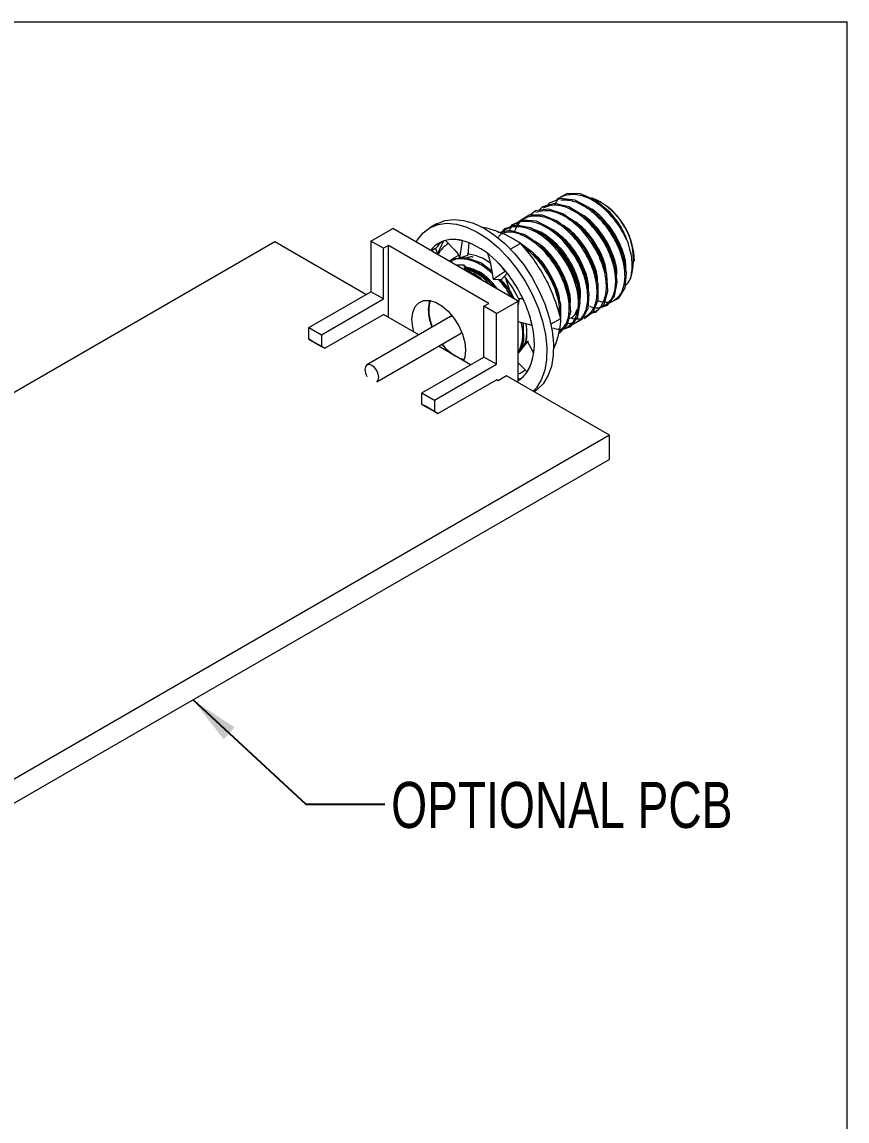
# Paper-space layout 'Inside Dim' of a CAD drawing. Header units: inches. Extents: x 0.04 to 7.3, y 0.02 to 5.63.
# Drawn here: x 5.554 to 7.296, y 3.313 to 5.634 of the extents above; entities that cross this region are included whole.
import ezdxf

# ---------------------------------------------------------------- set-up
doc = ezdxf.new("R2010")
doc.units = ezdxf.units.IN
doc.header["$MEASUREMENT"] = 0
doc.styles.add('SLDTEXTSTYLE0', font='TXT', dxfattribs={"width": 0.75})
doc.dimstyles.new('SLDDIMSTYLE1', dxfattribs={"dimtxt": 0.18, "dimasz": 0.104, "dimexe": 0, "dimexo": 0.0625, "dimgap": 0, "dimtad": 0, "dimtih": 1, "dimtoh": 1, "dimdec": 0, "dimrnd": 1e-09, "dimzin": 0, "dimdsep": 46, "dimtxsty": 'Standard', "dimsah": 1, "dimcen": 0.09, "dimadec": 0, "dimazin": 0, "dimtfac": 0.104, "dimtdec": 0, "dimtofl": 0, "dimtmove": 0, "dimatfit": 3, "dimfxl": 1, "dimfrac": 2, "dimtolj": 1, "dimtzin": 0, "dimarcsym": 0})

psp = doc.layouts.new('Inside Dim')

# ---------------------------------------------------------------- linework, layer by layer
at = {"color": 7, "linetype": 'Continuous', "lineweight": 0, "ltscale": 0.666667}
for p in [(0.0415, 5.6337), (7.2963, 0.0237)]:
    psp.add_line(p, (7.2963, 5.6337), dxfattribs=at)
at = {"color": 7, "linetype": 'Continuous', "lineweight": 15, "ltscale": 0.666667}
for p, q in [((6.7052, 5.2714), (6.6827, 5.2586)), ((6.7336, 5.271), (6.7052, 5.2714)), ((6.7648, 5.2574), (6.7336, 5.271)), ((6.6786, 5.2502), (6.653, 5.2435)), ((6.6676, 5.2514), (6.6639, 5.2464)), ((6.6918, 5.2612), (6.6676, 5.2514)), ((6.7088, 5.2435), (6.6786, 5.2502)), ((6.7212, 5.2576), (6.6918, 5.2612)), ((6.7524, 5.2412), (6.7212, 5.2576)), ((6.7951, 5.2325), (6.7648, 5.2574)), ((6.6249, 5.2256), (6.6029, 5.212)), ((6.6531, 5.2261), (6.6249, 5.2256)), ((6.6388, 5.2349), (6.6274, 5.2257)), ((6.6658, 5.2385), (6.6388, 5.2349)), ((6.653, 5.2435), (6.6457, 5.2359)), ((6.6842, 5.2134), (6.6531, 5.2261)), ((6.6965, 5.2288), (6.6658, 5.2385)), ((6.7274, 5.207), (6.6965, 5.2288)), ((6.74, 5.2244), (6.7088, 5.2435)), ((6.7687, 5.195), (6.74, 5.2244)), ((6.782, 5.2139), (6.7524, 5.2412)), ((6.8112, 5.2135), (6.7951, 5.2325)), ((6.291, 5.1712), (6.3369, 5.1977)), ((6.6021, 5.0446), (6.3369, 5.1977)), ((6.4292, 5.2073), (6.4151, 5.1991)), ((6.5982, 5.2048), (6.573, 5.1973)), ((6.5877, 5.205), (6.5849, 5.2008)), ((6.6114, 5.2156), (6.5877, 5.205)), ((6.6282, 5.199), (6.5982, 5.2048)), ((6.6029, 5.212), (6.599, 5.2047)), ((6.6406, 5.2129), (6.6114, 5.2156)), ((6.6594, 5.1806), (6.6282, 5.199)), ((6.6718, 5.1973), (6.6406, 5.2129)), ((6.7146, 5.189), (6.6842, 5.2134)), ((6.7551, 5.1757), (6.7274, 5.207)), ((6.8066, 5.1791), (6.782, 5.2139)), ((6.5853, 5.1933), (6.5587, 5.1889)), ((6.573, 5.1973), (6.5668, 5.1902)), ((6.6158, 5.1845), (6.5853, 5.1933)), ((6.6469, 5.1634), (6.6158, 5.1845)), ((6.6884, 5.1518), (6.6594, 5.1806)), ((6.7017, 5.1706), (6.6718, 5.1973)), ((6.7411, 5.1561), (6.7146, 5.189)), ((6.7763, 5.1387), (6.7551, 5.1757)), ((6.7917, 5.159), (6.7687, 5.195)), ((6.8235, 5.1409), (6.8066, 5.1791)), ((6.0877, 5.1693), (4.4613, 4.2304)), ((6.2804, 5.0581), (6.0877, 5.1693)), ((6.3175, 5.1559), (6.291, 5.1712)), ((6.291, 5.1712), (6.291, 5.0642)), ((6.3281, 5.162), (6.3175, 5.1559)), ((6.3175, 5.0489), (6.3175, 5.1559)), ((6.5402, 5.0395), (6.3281, 5.162)), ((6.3281, 5.0101), (6.3281, 5.162)), ((6.4275, 5.1556), (6.4321, 5.1428)), ((6.4486, 5.1726), (6.4682, 5.1522)), ((6.4693, 5.1743), (6.4656, 5.1744)), ((6.4682, 5.1522), (6.475, 5.1432)), ((6.4786, 5.1355), (6.4843, 5.1716)), ((6.4848, 5.1719), (6.4843, 5.1716)), ((6.4977, 5.1679), (6.4956, 5.1415)), ((6.6068, 5.1662), (6.5856, 5.154)), ((6.6342, 5.1456), (6.6035, 5.1692)), ((6.6749, 5.1326), (6.6469, 5.1634)), ((6.7119, 5.1161), (6.6884, 5.1518)), ((6.7267, 5.1362), (6.7017, 5.1706)), ((6.7605, 5.1184), (6.7411, 5.1561)), ((6.8064, 5.1206), (6.7917, 5.159)), ((6.4645, 5.1339), (6.457, 5.1284)), ((6.492, 5.1361), (6.4645, 5.1339)), ((6.475, 5.1432), (6.4786, 5.1355)), ((6.4786, 5.1355), (6.4956, 5.1415)), ((6.5229, 5.125), (6.492, 5.1361)), ((6.5369, 5.1453), (6.5413, 5.1314)), ((6.5413, 5.1314), (6.5436, 5.1217)), ((6.5599, 5.1249), (6.5561, 5.1286)), ((6.661, 5.1131), (6.6342, 5.1456)), ((6.6966, 5.0959), (6.6749, 5.1326)), ((6.7441, 5.0981), (6.7267, 5.1362)), ((6.7888, 5.1005), (6.7763, 5.1387)), ((6.8307, 5.1038), (6.8235, 5.1409)), ((6.4879, 5.12), (6.4721, 5.1203)), ((6.4894, 5.1127), (6.4879, 5.12)), ((6.4919, 5.1156), (6.4879, 5.12)), ((6.4915, 5.1139), (6.4894, 5.1127)), ((6.4919, 5.1156), (6.4915, 5.1139)), ((6.5471, 5.107), (6.5229, 5.125)), ((6.5425, 5.1275), (6.5493, 5.0907)), ((6.5493, 5.0907), (6.5744, 5.1079)), ((6.5749, 5.1081), (6.5744, 5.1079)), ((6.6809, 5.0756), (6.661, 5.1131)), ((6.7272, 5.0778), (6.7119, 5.1161)), ((6.7707, 5.0805), (6.7605, 5.1184)), ((6.8112, 5.0845), (6.8064, 5.1206)), ((6.5315, 5.0937), (6.5328, 5.0886)), ((6.5493, 5.0907), (6.5666, 5.09)), ((6.5808, 5.07), (6.5646, 5.0892)), ((6.5785, 5.1037), (6.5666, 5.09)), ((6.5758, 5.0906), (6.5832, 5.0698)), ((6.7097, 5.0576), (6.6966, 5.0959)), ((6.7519, 5.0608), (6.7441, 5.0981)), ((6.7643, 5.1017), (6.7676, 5.0992)), ((6.7912, 5.0655), (6.7888, 5.1005)), ((6.8056, 5.0549), (6.8112, 5.0845)), ((6.8275, 5.0724), (6.8307, 5.1038)), ((6.1601, 4.9887), (6.291, 5.0642)), ((6.3175, 5.0489), (6.291, 5.0642)), ((6.5913, 5.0508), (6.5808, 5.07)), ((6.6917, 5.0376), (6.6809, 5.0756)), ((6.7326, 5.0413), (6.7272, 5.0778)), ((6.7494, 5.0288), (6.7519, 5.0608)), ((6.7706, 5.0469), (6.7707, 5.0805)), ((6.7833, 5.038), (6.7912, 5.0655)), ((6.8145, 5.0503), (6.8275, 5.0724)), ((6.1867, 4.9734), (6.3175, 5.0489)), ((6.5296, 5.0334), (6.5402, 5.0395)), ((6.5561, 5.0181), (6.6021, 5.0446)), ((6.6041, 5.0498), (6.6021, 5.0368)), ((6.6021, 4.8723), (6.6021, 5.0446)), ((6.6128, 5.0479), (6.6041, 5.0498)), ((6.6108, 5.0503), (6.6055, 5.0495)), ((6.6923, 5.0036), (6.6917, 5.0376)), ((6.7128, 5.0223), (6.7097, 5.0576)), ((6.7278, 5.0112), (6.7326, 5.0413)), ((6.7604, 5.0217), (6.7706, 5.0469)), ((6.7662, 5.0213), (6.7833, 5.038)), ((6.7761, 5.031), (6.7905, 5.0355)), ((6.7905, 5.0355), (6.8056, 5.0549)), ((6.7933, 5.0402), (6.8145, 5.0503)), ((6.1937, 4.9448), (6.3175, 5.0162)), ((6.3922, 4.9731), (6.3175, 5.0162)), ((6.4592, 5.0117), (6.4632, 5.0127)), ((6.5561, 5.0181), (6.5296, 5.0334)), ((6.5296, 4.9264), (6.5296, 5.0334)), ((6.5561, 4.9111), (6.5561, 5.0181)), ((6.6257, 5.0149), (6.624, 5.0201)), ((6.7055, 4.9942), (6.7128, 5.0223)), ((6.737, 5.006), (6.7494, 5.0288)), ((6.7414, 5.0079), (6.7604, 5.0217)), ((6.758, 5.02), (6.7662, 5.0213)), ((6.4592, 5.0117), (6.2824, 4.9097)), ((6.6021, 5.0012), (6.6309, 4.9934)), ((6.6128, 4.9946), (6.6117, 4.9983)), ((6.6141, 4.9602), (6.6128, 4.9946)), ((6.6314, 4.9937), (6.6309, 4.9934)), ((6.6914, 5.0071), (6.6711, 4.9954)), ((6.689, 4.9767), (6.7055, 4.9942)), ((6.6972, 4.9854), (6.7132, 4.991)), ((6.7132, 4.991), (6.7278, 5.0112)), ((6.7163, 4.9951), (6.737, 5.006)), ((6.1601, 4.9887), (6.1867, 4.9734)), ((6.1601, 4.9642), (6.1601, 4.9887)), ((6.1867, 4.9734), (6.1867, 4.9489)), ((6.3031, 4.8738), (6.4799, 4.9759)), ((6.4827, 4.9789), (6.4799, 4.9759)), ((6.1601, 4.9642), (6.1867, 4.9489)), ((6.1672, 4.9601), (6.1601, 4.9642)), ((6.1937, 4.9448), (6.1672, 4.9601)), ((6.1867, 4.9489), (6.1937, 4.9448)), ((6.5013, 4.9101), (6.4336, 4.9492)), ((6.6218, 4.9594), (6.6021, 4.9342)), ((6.6077, 4.9414), (6.6141, 4.9602)), ((6.6349, 4.9347), (6.6218, 4.9594)), ((6.6238, 4.9593), (6.6218, 4.9594)), ((6.3988, 4.8509), (6.5296, 4.9264)), ((6.5561, 4.9111), (6.5296, 4.9264)), ((6.4253, 4.8356), (6.5561, 4.9111)), ((6.6021, 4.9141), (6.6207, 4.8952)), ((6.6282, 4.9088), (6.6296, 4.9124)), ((6.4324, 4.807), (6.5561, 4.8785)), ((6.5597, 4.8764), (6.5561, 4.8785)), ((6.5773, 4.8866), (6.5597, 4.8764)), ((6.7948, 4.7611), (6.5773, 4.8866)), ((6.6081, 4.8811), (6.6013, 4.8789)), ((6.6034, 4.88), (6.6014, 4.8803)), ((6.6212, 4.8955), (6.6207, 4.8952)), ((6.3988, 4.8509), (6.4253, 4.8356)), ((6.3988, 4.8264), (6.3988, 4.8509)), ((6.3988, 4.8264), (6.4253, 4.8111)), ((6.4059, 4.8223), (6.3988, 4.8264)), ((6.4253, 4.8356), (6.4253, 4.8111)), ((6.4324, 4.807), (6.4059, 4.8223)), ((6.4253, 4.8111), (6.4324, 4.807)), ((6.7948, 4.7611), (5.1684, 3.8222)), ((6.7948, 4.7101), (6.7948, 4.7611)), ((6.7948, 4.7101), (5.1684, 3.7712))]:
    psp.add_line(p, q, dxfattribs=at)
at = {"color": 155, "linetype": 'Continuous', "lineweight": 15, "ltscale": 0.666667}
for p, q in [((6.5321, 5.0932), (6.5333, 5.0882)), ((6.4632, 5.0127), (6.4592, 5.0117))]:
    psp.add_line(p, q, dxfattribs=at)
at = {"color": 7, "linetype": 'Continuous', "lineweight": 15, "ltscale": 0.666667, "flags": 128}
for points in [[(6.3867, 5.169), (6.3893, 5.1736), (6.4011, 5.1884), (6.4157, 5.1994), (6.4326, 5.2062), (6.4515, 5.2087), (6.472, 5.2068), (6.4935, 5.2005), (6.5156, 5.1901), (6.5378, 5.1757), (6.5594, 5.1576), (6.5801, 5.1364), (6.5994, 5.1125), (6.6167, 5.0865), (6.6317, 5.059), (6.644, 5.0305), (6.6533, 5.0019), (6.6595, 4.9737), (6.6624, 4.9467), (6.6618, 4.9214), (6.6579, 4.8984), (6.6507, 4.8783), (6.6403, 4.8616), (6.6336, 4.8542)], [(6.4292, 5.2073), (6.4298, 5.2076), (6.4467, 5.2144), (6.4657, 5.2168), (6.4861, 5.2149), (6.5077, 5.2087), (6.5298, 5.1982), (6.5519, 5.1838), (6.5736, 5.1658), (6.5943, 5.1446), (6.6135, 5.1207), (6.6308, 5.0947), (6.6458, 5.0671), (6.6581, 5.0387), (6.6675, 5.0101), (6.6736, 4.9819), (6.6765, 4.9548), (6.6759, 4.9295), (6.672, 4.9066), (6.6648, 4.8865), (6.6545, 4.8698), (6.6412, 4.8568), (6.6356, 4.853)], [(6.4651, 5.1353), (6.4749, 5.1407), (6.476, 5.1411)], [(6.3776, 5.006), (6.3792, 5.0207), (6.3841, 5.0327), (6.3918, 5.0411), (6.402, 5.0457), (6.4141, 5.046), (6.4273, 5.0422), (6.441, 5.0343), (6.4542, 5.0229), (6.4663, 5.0086), (6.4765, 4.9923), (6.4842, 4.9748), (6.4891, 4.9573), (6.4907, 4.9407), (6.4891, 4.926), (6.4866, 4.9186)], [(6.3817, 4.9792), (6.3792, 4.9895), (6.3776, 5.006)], [(6.4704, 4.9279), (6.4763, 4.925), (6.4877, 4.9214)], [(6.3031, 4.8738), (6.3031, 4.8738), (6.3063, 4.8775), (6.3074, 4.8833), (6.3063, 4.8904), (6.3031, 4.8977), (6.2983, 4.9041), (6.2927, 4.9086), (6.2871, 4.9106), (6.2824, 4.9097), (6.2792, 4.906), (6.2781, 4.9002), (6.2781, 4.9002)]]:
    psp.add_lwpolyline(points, dxfattribs=at)
at = {"color": 155, "linetype": 'Continuous', "lineweight": 15, "ltscale": 0.666667, "flags": 128}
for points in [[(6.4142, 5.0436), (6.4137, 5.0419), (6.4121, 5.027)], [(6.4799, 4.9759), (6.4799, 4.9759), (6.4827, 4.9789)], [(6.4406, 4.9532), (6.4491, 4.9435), (6.4594, 4.9343)]]:
    psp.add_lwpolyline(points, dxfattribs=at)
at = {"color": 7, "linetype": 'Continuous', "lineweight": 15, "ltscale": 0.444444}
for centre, radius, start, end in [((6.7065, 5.1329), 0.1389, 342.7701, 68.4881), ((6.6959, 5.1245), 0.1517, 1.5609, 58.4337), ((6.4633, 5.1158), 0.0587, 87.7696, 142.4254), ((6.4799, 5.1218), 0.062, 128.6421, 147.4623), ((6.4832, 5.1154), 0.0578, 119.0968, 151.9771), ((6.4636, 5.0863), 0.0882, 76.04, 86.2764), ((6.4393, 5.0164), 0.162, 43.8402, 73.6664), ((6.4853, 5.0501), 0.0941, 52.1157, 84.3831), ((6.4595, 5.014), 0.1005, 46.9715, 73.0339), ((6.3768, 4.9454), 0.2564, 39.3968, 44.4183), ((6.3548, 4.9276), 0.2847, 18.958, 39.3549), ((6.4106, 4.9598), 0.2121, 24.3994, 40.2247), ((6.4993, 5.0241), 0.0861, 165.1016, 203.7532), ((6.3971, 4.9424), 0.2399, 12.348, 17.5973), ((6.5121, 4.9797), 0.1081, 345.794, 9.0256), ((6.4858, 4.9563), 0.1503, 343.0346, 14.4025), ((6.5233, 5.0175), 0.104, 217.9348, 238.2903), ((6.3093, 4.9016), 0.0313, 182.612, 211.4), ((6.5836, 4.9398), 0.0524, 290.6062, 309.2464), ((6.5571, 4.9377), 0.0768, 326.7048, 337.932), ((6.5711, 4.928), 0.0598, 301.9903, 327.0775)]:
    psp.add_arc(centre, radius, start, end, dxfattribs=at)
at = {"color": 155, "linetype": 'Continuous', "lineweight": 15, "ltscale": 0.444444}
psp.add_arc((6.5214, 5.0297), 0.1094, 181.4546, 201.8362, dxfattribs=at)
at = {"color": 155, "linetype": 'Continuous', "lineweight": 15, "ltscale": 0.666667}
for points, knots in [([(6.8327, 5.1707), (6.8282, 5.1798), (6.8176, 5.2012), (6.7936, 5.2315), (6.7636, 5.2563), (6.7324, 5.2699), (6.7046, 5.2698), (6.6856, 5.2615), (6.6798, 5.2501), (6.6783, 5.2471)], [0, 0, 0, 0, 0.120183, 0.284584, 0.448986, 0.613388, 0.777789, 0.942191, 1, 1, 1, 1]), ([(6.7524, 5.0335), (6.7569, 5.0322), (6.7705, 5.0282), (6.7889, 5.0356), (6.8041, 5.0545), (6.8096, 5.0841), (6.8048, 5.12), (6.7902, 5.1582), (6.7673, 5.194), (6.7386, 5.2233), (6.7077, 5.2422), (6.6775, 5.2496), (6.6618, 5.2435), (6.654, 5.2404)], [0, 0, 0, 0, 0.046636, 0.142248, 0.237861, 0.333473, 0.429085, 0.524698, 0.62031, 0.715923, 0.811535, 0.907148, 1, 1, 1, 1]), ([(6.7706, 5.0447), (6.7776, 5.0432), (6.7936, 5.0399), (6.8129, 5.0503), (6.8259, 5.0719), (6.829, 5.1033), (6.8219, 5.1402), (6.8051, 5.1783), (6.7806, 5.213), (6.7512, 5.2399), (6.7199, 5.257), (6.7012, 5.2575), (6.6919, 5.2577)], [0, 0, 0, 0, 0.079587, 0.181981, 0.284375, 0.386769, 0.489163, 0.591556, 0.69395, 0.796344, 0.898738, 1, 1, 1, 1]), ([(6.7129, 5.0096), (6.7133, 5.0094), (6.7231, 5.0051), (6.7398, 5.0085), (6.7589, 5.0212), (6.769, 5.0466), (6.7691, 5.0799), (6.7589, 5.1177), (6.7396, 5.1552), (6.7133, 5.188), (6.6829, 5.2122), (6.6519, 5.2249), (6.6242, 5.2242), (6.6036, 5.2131), (6.5971, 5.1982), (6.5944, 5.1921)], [0, 0, 0, 0, 0.003432, 0.08875, 0.174067, 0.259384, 0.344702, 0.430019, 0.515336, 0.600654, 0.685971, 0.771288, 0.856606, 0.941923, 1, 1, 1, 1]), ([(6.7608, 5.0228), (6.7617, 5.0229), (6.7706, 5.0241), (6.7813, 5.0385), (6.7897, 5.0649), (6.7872, 5.0999), (6.7748, 5.138), (6.7536, 5.1748), (6.726, 5.206), (6.6953, 5.2275), (6.6646, 5.2378), (6.6478, 5.2337), (6.6395, 5.2317)], [0, 0, 0, 0, 0.01251, 0.122517, 0.232523, 0.34253, 0.452536, 0.562542, 0.672549, 0.782555, 0.892562, 1, 1, 1, 1]), ([(6.6753, 4.9878), (6.6798, 4.9866), (6.6935, 4.983), (6.7116, 4.9912), (6.7262, 5.0108), (6.731, 5.0409), (6.7256, 5.0771), (6.7103, 5.1153), (6.687, 5.1509), (6.6581, 5.1795), (6.627, 5.1979), (6.5973, 5.2035), (6.5727, 5.1971), (6.563, 5.1835), (6.5585, 5.1773)], [0, 0, 0, 0, 0.043895, 0.132009, 0.220124, 0.308239, 0.396354, 0.484469, 0.572584, 0.660699, 0.748814, 0.836929, 0.925044, 1, 1, 1, 1]), ([(6.7065, 4.9978), (6.709, 4.9974), (6.7203, 4.9959), (6.7353, 5.0064), (6.7479, 5.0283), (6.7503, 5.0603), (6.7425, 5.0974), (6.7252, 5.1354), (6.7003, 5.1697), (6.6706, 5.1961), (6.6393, 5.2118), (6.6107, 5.214), (6.5905, 5.2071), (6.5838, 5.196), (6.5819, 5.1928)], [0, 0, 0, 0, 0.026895, 0.120405, 0.213914, 0.307424, 0.400933, 0.494442, 0.587952, 0.681461, 0.774971, 0.86848, 0.961989, 1, 1, 1, 1]), ([(6.6881, 4.9804), (6.6934, 4.9848), (6.7046, 4.9942), (6.7111, 5.022), (6.7082, 5.0569), (6.6951, 5.0951), (6.6734, 5.1317), (6.6455, 5.1624), (6.6148, 5.183), (6.5876, 5.1921), (6.574, 5.1886), (6.5688, 5.1872)], [0, 0, 0, 0, 0.1045, 0.222062, 0.339623, 0.457184, 0.574745, 0.692307, 0.809868, 0.927429, 1, 1, 1, 1]), ([(6.6889, 5.0153), (6.6891, 5.0225), (6.6897, 5.0406), (6.6791, 5.0751), (6.6595, 5.1119), (6.6365, 5.1411), (6.6203, 5.1526), (6.6142, 5.1569)], [0, 0, 0, 0, 0.157905, 0.391744, 0.625583, 0.859421, 1, 1, 1, 1]), ([(6.547, 5.103), (6.5386, 5.11), (6.5202, 5.1252), (6.4912, 5.1341), (6.4695, 5.1348), (6.4612, 5.1282), (6.4596, 5.1269)], [0, 0, 0, 0, 0.273312, 0.597318, 0.921324, 1, 1, 1, 1]), ([(6.5862, 5.0538), (6.5837, 5.0588), (6.5768, 5.0725), (6.5663, 5.0833), (6.5596, 5.0903)], [0, 0, 0, 0, 0.360747, 1, 1, 1, 1]), ([(6.6021, 4.9353), (6.6055, 4.9433), (6.6123, 4.9594), (6.6129, 4.9839), (6.6084, 4.9981), (6.6079, 4.9999)], [0, 0, 0, 0, 0.467069, 0.934416, 1, 1, 1, 1])]:
    psp.add_open_spline(points, degree=3, knots=knots, dxfattribs=at)
at = {"color": 7, "linetype": 'Continuous', "lineweight": 15, "ltscale": 0.666667}
for points, knots in [([(6.8096, 5.0969), (6.8098, 5.0992), (6.8113, 5.1105), (6.8048, 5.1365), (6.7901, 5.1705), (6.7678, 5.2011), (6.748, 5.2212), (6.7365, 5.2268), (6.7343, 5.2279)], [0, 0, 0, 0, 0.05649, 0.27906, 0.50163, 0.7242, 0.946771, 1, 1, 1, 1]), ([(6.829, 5.1124), (6.8292, 5.1157), (6.8299, 5.1285), (6.8217, 5.1558), (6.8051, 5.1897), (6.7815, 5.2187), (6.763, 5.2363), (6.7536, 5.2403), (6.7533, 5.2404)], [0, 0, 0, 0, 0.079547, 0.307966, 0.536384, 0.764803, 0.993222, 1, 1, 1, 1]), ([(6.5217, 5.2018), (6.5278, 5.2005), (6.5393, 5.1981), (6.5494, 5.1948), (6.5541, 5.1932)], [0, 0, 0, 0, 0.530491, 1, 1, 1, 1]), ([(6.7696, 5.0843), (6.7695, 5.0889), (6.769, 5.1035), (6.7585, 5.1322), (6.7397, 5.1648), (6.7161, 5.1921), (6.6992, 5.2027), (6.6915, 5.2075)], [0, 0, 0, 0, 0.1053585, 0.3388715, 0.5723844, 0.8058974, 1, 1, 1, 1]), ([(6.7889, 5.0994), (6.7883, 5.1053), (6.7868, 5.1216), (6.7744, 5.1515), (6.7539, 5.1832), (6.7316, 5.2071), (6.7169, 5.2151), (6.7115, 5.2181)], [0, 0, 0, 0, 0.135492, 0.376615, 0.617739, 0.858863, 1, 1, 1, 1]), ([(6.7868, 5.1065), (6.7868, 5.1075), (6.7861, 5.1185), (6.7764, 5.1432), (6.7581, 5.1747), (6.7412, 5.1959), (6.7315, 5.2026), (6.7308, 5.2031)], [0, 0, 0, 0, 0.030979, 0.345843, 0.6607069, 0.9755709, 1, 1, 1, 1]), ([(6.805, 5.1242), (6.8049, 5.1256), (6.8034, 5.1374), (6.7923, 5.1624), (6.7724, 5.193), (6.7552, 5.2129), (6.7458, 5.2186), (6.7454, 5.2188)], [0, 0, 0, 0, 0.043088, 0.358265, 0.673442, 0.988619, 1, 1, 1, 1]), ([(6.8229, 5.1422), (6.8226, 5.144), (6.8203, 5.1564), (6.8076, 5.1809), (6.7918, 5.2058), (6.7802, 5.2158), (6.7775, 5.2182)], [0, 0, 0, 0, 0.066558, 0.469755, 0.872952, 1, 1, 1, 1]), ([(6.8327, 5.1707), (6.8319, 5.1728), (6.8296, 5.1791), (6.8249, 5.1895), (6.8186, 5.2018), (6.8137, 5.2096), (6.8112, 5.2135)], [0, 0, 0, 0, 0.142656, 0.428307, 0.712337, 1, 1, 1, 1]), ([(6.5541, 5.1932), (6.5622, 5.1901), (6.5785, 5.1839), (6.595, 5.1744), (6.6039, 5.1682), (6.6068, 5.1662)], [0, 0, 0, 0, 0.39822, 0.802626, 1, 1, 1, 1]), ([(6.7322, 5.0444), (6.733, 5.0504), (6.735, 5.0652), (6.7278, 5.0952), (6.7125, 5.1286), (6.6901, 5.1593), (6.6639, 5.1817), (6.6446, 5.1937), (6.636, 5.1945), (6.6359, 5.1945)], [0, 0, 0, 0, 0.117706, 0.293756, 0.469806, 0.645855, 0.821905, 0.997955, 1, 1, 1, 1]), ([(6.7309, 5.0527), (6.7312, 5.0553), (6.7325, 5.067), (6.7255, 5.0934), (6.7103, 5.1274), (6.6876, 5.1575), (6.6684, 5.1767), (6.6578, 5.1817), (6.6565, 5.1823)], [0, 0, 0, 0, 0.063571, 0.2894, 0.51523, 0.741059, 0.966888, 1, 1, 1, 1]), ([(6.726, 5.0807), (6.7258, 5.0822), (6.7241, 5.0942), (6.7126, 5.1192), (6.6923, 5.1496), (6.675, 5.1691), (6.6657, 5.1745), (6.6655, 5.1746)], [0, 0, 0, 0, 0.045974, 0.361561, 0.677147, 0.992734, 1, 1, 1, 1]), ([(6.7503, 5.0683), (6.7505, 5.0719), (6.7509, 5.0851), (6.7422, 5.1128), (6.7252, 5.1461), (6.7013, 5.1763), (6.6829, 5.1893), (6.6737, 5.1958)], [0, 0, 0, 0, 0.085204, 0.313903, 0.542602, 0.771301, 1, 1, 1, 1]), ([(6.7683, 5.0892), (6.7683, 5.0897), (6.7683, 5.0998), (6.7601, 5.124), (6.7434, 5.1561), (6.7272, 5.1785), (6.7173, 5.1862), (6.7163, 5.1869)], [0, 0, 0, 0, 0.015914, 0.332264, 0.648613, 0.964963, 1, 1, 1, 1]), ([(6.4275, 5.1556), (6.4263, 5.1549), (6.4239, 5.1535), (6.421, 5.1517), (6.4193, 5.1507), (6.4188, 5.1504)], [0, 0, 0, 0, 0.413142, 0.826284, 1, 1, 1, 1]), ([(6.432, 5.1431), (6.4346, 5.1497), (6.4381, 5.1588), (6.4434, 5.1686), (6.4448, 5.1712)], [0, 0, 0, 0, 0.73739, 1, 1, 1, 1]), ([(6.4843, 5.1716), (6.4798, 5.1727), (6.4748, 5.1739), (6.4698, 5.1743), (6.4693, 5.1743)], [0, 0, 0, 0, 0.902243, 1, 1, 1, 1]), ([(6.6068, 5.1662), (6.6164, 5.1549), (6.6358, 5.132), (6.6512, 5.1057), (6.6589, 5.0924)], [0, 0, 0, 0, 0.495458, 1, 1, 1, 1]), ([(6.7115, 5.0374), (6.7118, 5.039), (6.7136, 5.0492), (6.7082, 5.0741), (6.6951, 5.1081), (6.6737, 5.1398), (6.6523, 5.1623), (6.6387, 5.1695), (6.6344, 5.1718)], [0, 0, 0, 0, 0.038459, 0.253759, 0.469059, 0.684359, 0.899659, 1, 1, 1, 1]), ([(6.7079, 5.0629), (6.7078, 5.064), (6.7069, 5.0753), (6.6968, 5.1001), (6.678, 5.1314), (6.6611, 5.1522), (6.6514, 5.1586), (6.6508, 5.159)], [0, 0, 0, 0, 0.034667, 0.349438, 0.664209, 0.97898, 1, 1, 1, 1]), ([(6.7437, 5.0988), (6.7434, 5.1007), (6.7409, 5.1132), (6.7277, 5.1375), (6.713, 5.1607), (6.7031, 5.1693), (6.7019, 5.1703)], [0, 0, 0, 0, 0.074234, 0.507778, 0.941322, 1, 1, 1, 1]), ([(6.8278, 5.0757), (6.8311, 5.0793), (6.8395, 5.0887), (6.8438, 5.1142), (6.8414, 5.1437), (6.8352, 5.1631), (6.8327, 5.1707)], [0, 0, 0, 0, 0.194001, 0.495396, 0.803469, 1, 1, 1, 1]), ([(6.507, 5.1372), (6.5061, 5.1374), (6.5011, 5.1388), (6.4971, 5.1369), (6.4939, 5.1354)], [0, 0, 0, 0, 0.187466, 1, 1, 1, 1]), ([(6.6895, 5.0455), (6.6894, 5.0461), (6.6893, 5.0565), (6.6806, 5.0809), (6.6635, 5.1128), (6.6471, 5.1349), (6.6372, 5.1423), (6.6363, 5.143)], [0, 0, 0, 0, 0.020449, 0.336198, 0.651948, 0.967697, 1, 1, 1, 1]), ([(6.497, 5.1101), (6.4954, 5.1107), (6.4928, 5.1117), (6.4903, 5.1124), (6.4894, 5.1127)], [0, 0, 0, 0, 0.634619, 1, 1, 1, 1]), ([(6.5582, 5.07), (6.5532, 5.0762), (6.5406, 5.092), (6.5165, 5.1095), (6.4993, 5.1142), (6.491, 5.1165)], [0, 0, 0, 0, 0.251418, 0.639848, 1, 1, 1, 1]), ([(6.5484, 5.0756), (6.5473, 5.0771), (6.5388, 5.0883), (6.5185, 5.1037), (6.5005, 5.1105), (6.4915, 5.1139)], [0, 0, 0, 0, 0.068931, 0.534466, 1, 1, 1, 1]), ([(6.5514, 5.0739), (6.5477, 5.0784), (6.5372, 5.0916), (6.5161, 5.1069), (6.4999, 5.1127), (6.4919, 5.1156)], [0, 0, 0, 0, 0.209841, 0.604923, 1, 1, 1, 1]), ([(6.5411, 5.0798), (6.5388, 5.0825), (6.5285, 5.0946), (6.5126, 5.1042), (6.5004, 5.1088), (6.497, 5.1101)], [0, 0, 0, 0, 0.173774, 0.767839, 1, 1, 1, 1]), ([(6.5744, 5.1079), (6.5702, 5.1132), (6.5655, 5.1191), (6.5604, 5.1243), (6.5599, 5.1249)], [0, 0, 0, 0, 0.902243, 1, 1, 1, 1]), ([(6.5935, 5.0496), (6.5901, 5.0564), (6.5827, 5.0713), (6.5714, 5.0831), (6.5653, 5.0895)], [0, 0, 0, 0, 0.458802, 1, 1, 1, 1]), ([(6.6589, 5.0924), (6.6599, 5.0905), (6.6674, 5.0761), (6.6796, 5.048), (6.6874, 5.0208), (6.6914, 5.0071)], [0, 0, 0, 0, 0.0700468, 0.5307621, 1, 1, 1, 1]), ([(6.7208, 5.0155), (6.7208, 5.0155), (6.7268, 5.0186), (6.7313, 5.0281), (6.7319, 5.0396), (6.732, 5.0418)], [0, 0, 0, 0, 0.005819, 0.809708, 1, 1, 1, 1]), ([(6.6309, 4.9934), (6.6296, 4.9999), (6.6282, 5.0071), (6.626, 5.0142), (6.6257, 5.0149)], [0, 0, 0, 0, 0.902243, 1, 1, 1, 1]), ([(6.7082, 5.0071), (6.712, 5.0085), (6.7209, 5.0118), (6.7248, 5.0222), (6.7271, 5.0282)], [0, 0, 0, 0, 0.424629, 1, 1, 1, 1]), ([(6.6914, 5.0071), (6.6909, 4.9992), (6.6898, 4.9834), (6.684, 4.9642), (6.6811, 4.9546)], [0, 0, 0, 0, 0.495458, 1, 1, 1, 1]), ([(6.6191, 4.9822), (6.6194, 4.9787), (6.6204, 4.9654), (6.6167, 4.9534), (6.6108, 4.9488), (6.61, 4.9481)], [0, 0, 0, 0, 0.2292532, 0.8879584, 1, 1, 1, 1]), ([(6.6811, 4.9546), (6.6806, 4.9532), (6.6789, 4.9483), (6.6766, 4.9431), (6.6749, 4.9394)], [0, 0, 0, 0, 0.284879, 1, 1, 1, 1]), ([(6.6207, 4.8952), (6.6232, 4.8992), (6.626, 4.9036), (6.628, 4.9084), (6.6282, 4.9088)], [0, 0, 0, 0, 0.902243, 1, 1, 1, 1])]:
    psp.add_open_spline(points, degree=3, knots=knots, dxfattribs=at)

# ---------------------------------------------------------------- texts
at = {"color": 7, "linetype": 'Continuous', "lineweight": 0, "ltscale": 0.666667, "insert": (6.3338, 4.0293), "char_height": 0.097222, "attachment_point": 1, "style": 'SLDTEXTSTYLE0'}
psp.add_mtext('OPTIONAL PCB', dxfattribs=at)

# ---------------------------------------------------------------- leaders
at = {"color": 7, "linetype": 'Continuous', "lineweight": 0, "ltscale": 0.666667}
psp.add_leader([(5.9153, 4.2023), (6.1534, 3.9822), (6.3201, 3.9822)], dimstyle='SLDDIMSTYLE1', dxfattribs=at)

doc.saveas('drawing.dxf')
